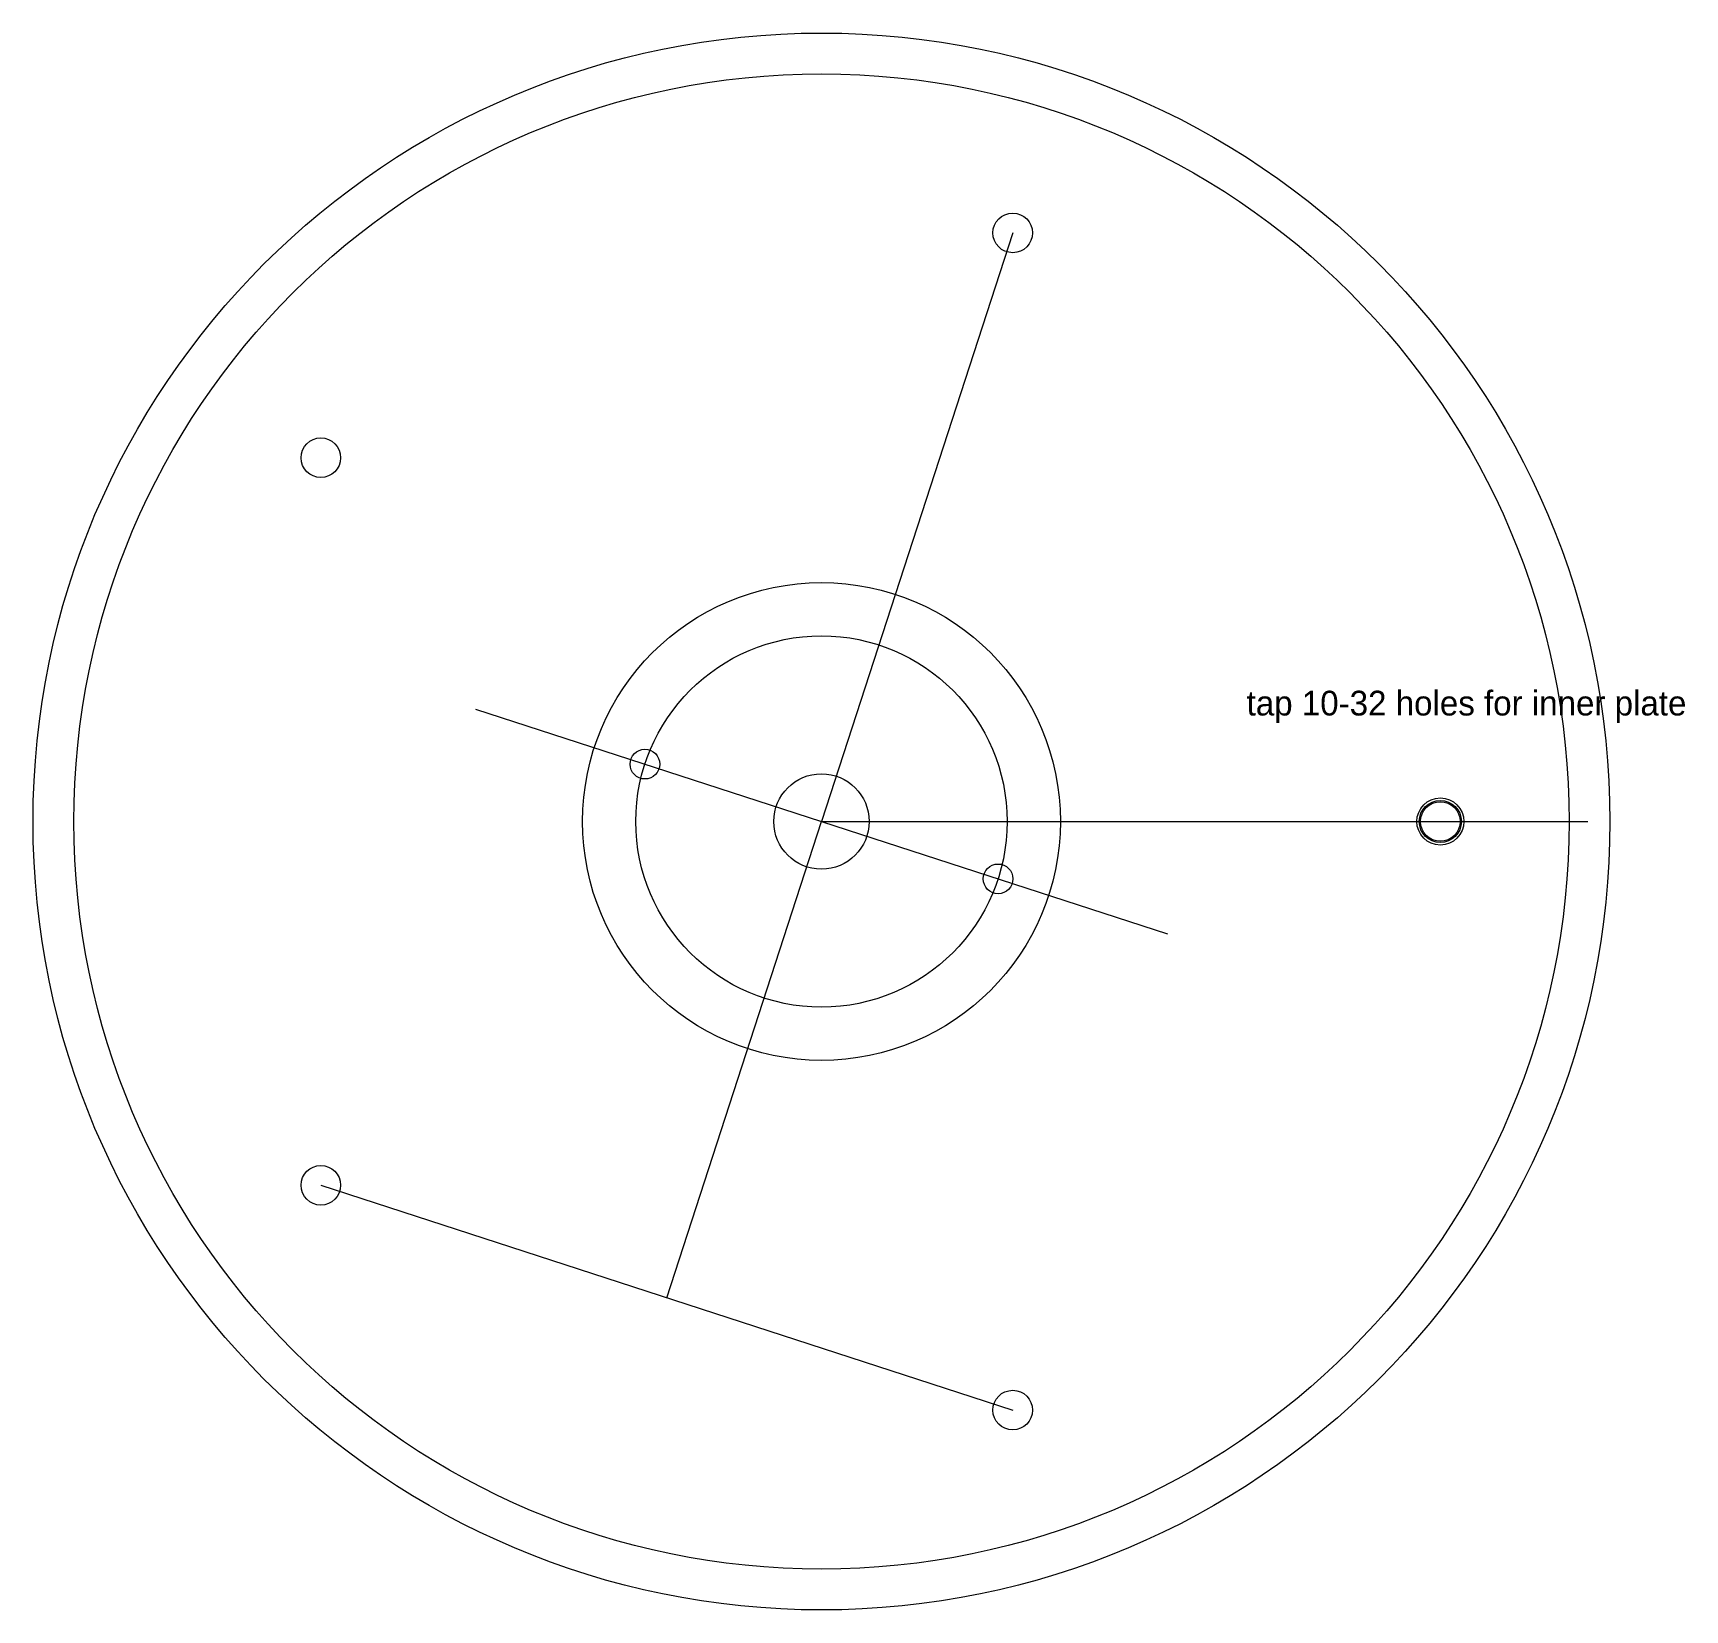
# Model space of a CAD drawing. Extents: x -0.18 to 6.49, y -0.18 to 6.18.
import ezdxf

# ---------------------------------------------------------------- set-up
doc = ezdxf.new("R2010")
doc.units = 0
doc.header["$MEASUREMENT"] = 0
doc.layers.add('holes', color=1, linetype='Continuous')
doc.layers.add('outline', color=3, linetype='Continuous')

msp = doc.modelspace()

# ---------------------------------------------------------------- linework, layer by layer
at = {"linetype": 'Continuous', "lineweight": 0, "flags": 128}
for points in [[(3.7725, 5.3776), (3, 3)], [(1.6025, 3.4541), (4.3975, 2.5459)], [(2.375, 1.0764), (3, 3)], [(3, 3), (6.0964, 3)], [(3, 3), (3, 3)], [(0.9775, 1.5305), (3.7725, 0.6224)]]:
    msp.add_lwpolyline(points, dxfattribs=at)
at = {"linetype": 'Continuous', "lineweight": 0}
for centre, radius in [((3, 3), 3.185), ((3, 3), 0.965), ((3, 3), 0.75), ((5.5, 3), 0.095), ((5.5, 3), 0.085)]:
    msp.add_circle(centre, radius, dxfattribs=at)
at = {"layer": 'holes', "linetype": 'Continuous', "lineweight": 0}
for centre, radius in [((3.7725, 5.3776), 0.08), ((0.9775, 4.4695), 0.08), ((2.2867, 3.2318), 0.06), ((3, 3), 0.1925), ((5.5, 3), 0.08), ((3.7133, 2.7682), 0.06), ((0.9775, 1.5305), 0.08), ((3.7725, 0.6224), 0.08)]:
    msp.add_circle(centre, radius, dxfattribs=at)
at = {"layer": 'outline', "linetype": 'Continuous', "lineweight": 0}
msp.add_circle((3, 3), 3.02, dxfattribs=at)

# ---------------------------------------------------------------- texts
at = {"linetype": 'Continuous', "lineweight": 0}
msp.add_text('tap 10-32 holes for inner plate', height=0.1, dxfattribs=at).set_placement((4.7174, 3.4282))

doc.saveas('drawing.dxf')
